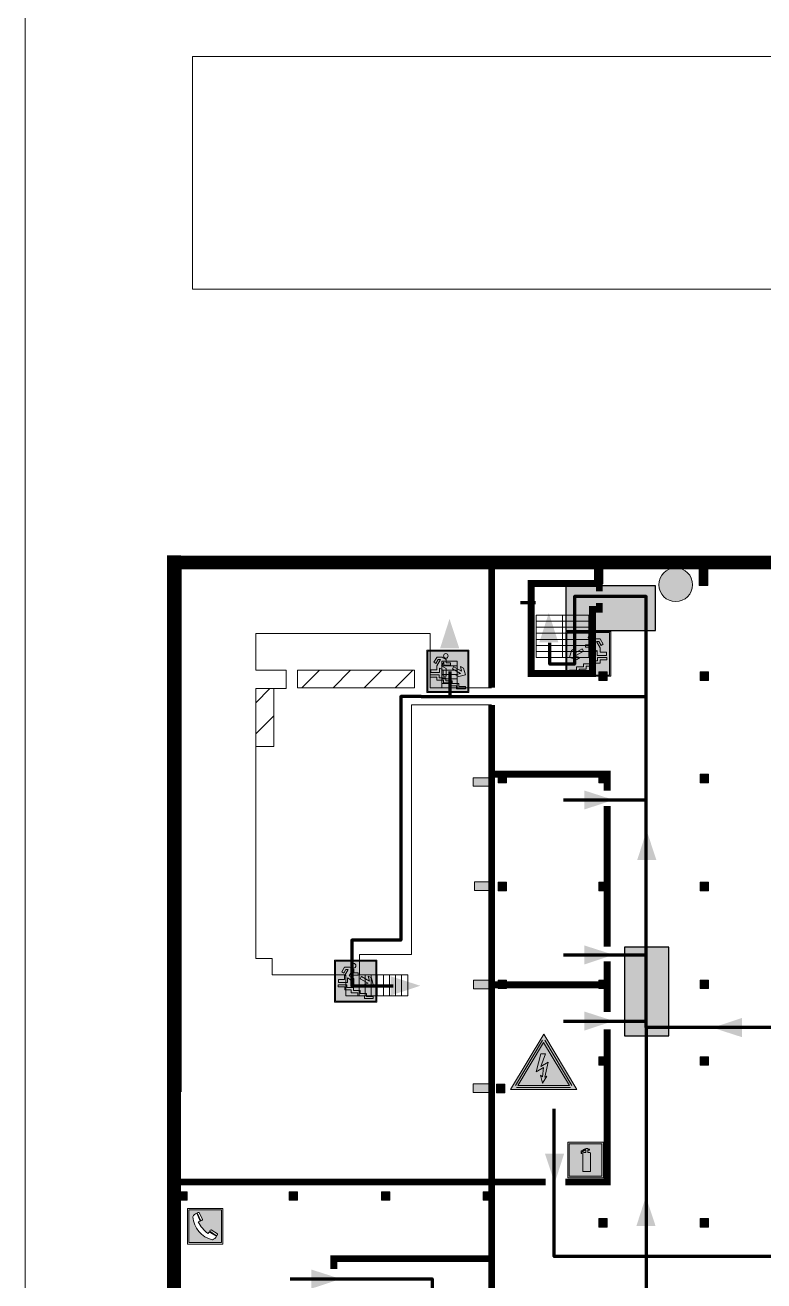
# Model space of a CAD drawing. Header units: millimetres. Extents: x 13810 to 67229, y 12374 to 21950.
# Drawn here: x 30417.2 to 30529.1, y 14346 to 14536.4 of the extents above; entities that cross this region are included whole.
import ezdxf

# ---------------------------------------------------------------- set-up
doc = ezdxf.new("R2010")
doc.units = ezdxf.units.MM
doc.layers.add('План_Штампы', color=7, linetype='Continuous')
picture_1 = doc.add_image_def('image1.jpg', size_in_pixel=(337, 105))

# ---------------------------------------------------------------- blocks, each defined once
blk = doc.blocks.new('A$C32E8229D')
at = {"true_color": 0xffffff}
blk.add_hatch(color=7, dxfattribs=at).paths.add_polyline_path([(0, 0), (0, -8), (16, -8), (16, 0)])
h = blk.add_hatch(color=126)
h.paths.add_polyline_path([(0.2, -0.2), (15.8, -0.2), (15.8, -7.8), (0.2, -7.8)])
h.paths.add_polyline_path([(13.49, -2.05), (12.08, -2.05), (11.37, -2.63, 0.162397), (11.29, -2.84), (11.29, -3.63), (10.35, -3.63), (10.35, -4.05), (11.68, -4.05), (11.68, -3.48), (12.26, -4.28), (11.29, -5.1), (11.29, -6.78), (11.85, -6.78), (11.85, -5.44), (12.8, -4.64), (12.8, -5.94), (14.46, -5.94), (14.46, -5.39), (13.45, -5.39), (13.45, -3.97), (12.46, -2.59), (13.15, -2.59), (13.69, -3.34), (14.18, -3)], flags=16)
h.paths.add_polyline_path([(10.74, -1.82, 1), (11.8, -1.82, 1)], flags=16)
h.paths.add_polyline_path([(9.39, -3.59), (5.99, -3.59), (6.56, -3.03), (5.91, -3.03), (5.1, -3.83), (5.91, -4.64), (6.56, -4.64), (5.99, -4.09), (9.39, -4.09)], flags=16)
h.paths.add_polyline_path([(4.29, -1.08), (1.72, -1.08), (1.72, -6.6), (4.29, -6.6)], flags=16)
at = {"color": 126}
blk.add_lwpolyline([(16, -8), (0, -8), (0, 0), (16, 0)], close=True, dxfattribs=at)
blk = doc.blocks.new('A$C3AD82952')
at = {"true_color": 0xf5f5ff}
h = blk.add_hatch(color=7, dxfattribs=at)
h.dxf.hatch_style = 1
h.paths.add_polyline_path([(8.21, 8.73, 0.414214), (7.89, 9.05), (7.22, 9.05), (7.22, 9.92), (7.59, 9.92, 1), (7.57, 10.36), (7.22, 10.36), (7.22, 10.6), (6.43, 10.6), (6.43, 10.36), (6.01, 10.36), (4.74, 9.59), (4.74, 8.69), (4.98, 8.73), (4.98, 9.26), (6.12, 9.91), (6.43, 9.91), (6.43, 9.05), (5.76, 9.05, 0.414214), (5.44, 8.73), (5.44, 2.2), (8.21, 2.2)], flags=0)
h.paths.add_polyline_path([(12.8, 12.8), (0, 12.8), (0, 0), (12.8, 0)])
h.paths.add_polyline_path([(0.51, 12.29), (12.29, 12.29), (12.29, 0.51), (0.51, 0.51)], flags=16)
h.paths.add_polyline_path([(4.74, 9.59), (6.01, 10.36), (6.43, 10.36), (6.43, 10.6), (7.22, 10.6), (7.22, 10.36), (7.59, 10.36, -0.94586), (7.59, 9.92), (7.22, 9.92), (7.22, 9.05), (7.89, 9.05, -0.414214), (8.21, 8.73), (8.21, 2.2), (5.44, 2.2), (5.44, 8.73, -0.414214), (5.76, 9.05), (6.43, 9.05), (6.43, 9.91), (6.12, 9.91), (4.98, 9.26), (4.98, 8.73), (4.74, 8.69)], flags=0)
h = blk.add_hatch(color=242)
h.dxf.hatch_style = 1
h.paths.add_polyline_path([(12.29, 12.29), (0.51, 12.29), (0.51, 0.51), (12.29, 0.51)])
h.paths.add_polyline_path([(4.74, 8.69), (4.74, 9.59), (6.01, 10.36), (6.43, 10.36), (6.43, 10.6), (7.22, 10.6), (7.22, 10.36), (7.59, 10.36, -0.94586), (7.59, 9.92), (7.22, 9.92), (7.22, 9.05), (7.89, 9.05, -0.414214), (8.21, 8.73), (8.21, 2.2), (5.44, 2.2), (5.44, 8.73, -0.414214), (5.76, 9.05), (6.43, 9.05), (6.43, 9.91), (6.12, 9.91), (4.98, 9.26), (4.98, 8.73)], flags=16)
h = blk.add_hatch(color=7, dxfattribs=at)
h.dxf.hatch_style = 1
h.paths.add_polyline_path([(8.21, 8.73, 0.414214), (7.89, 9.05), (7.22, 9.05), (7.22, 9.92), (7.59, 9.92, 1), (7.57, 10.36), (7.22, 10.36), (7.22, 10.6), (6.43, 10.6), (6.43, 10.36), (6.01, 10.36), (4.74, 9.59), (4.74, 8.69), (4.98, 8.73), (4.98, 9.26), (6.12, 9.91), (6.43, 9.91), (6.43, 9.05), (5.76, 9.05, 0.414214), (5.44, 8.73), (5.44, 2.2), (8.21, 2.2)])
at = {"color": 242, "lineweight": 5}
for p, q in [((0, 0), (0, 12.8)), ((0, 12.8), (12.8, 12.8)), ((6.01, 10.36), (4.74, 9.59)), ((4.74, 9.59), (4.74, 8.69)), ((4.98, 9.26), (6.12, 9.91)), ((4.98, 8.73), (4.98, 9.26)), ((6.01, 10.36), (6.43, 10.36)), ((6.12, 9.91), (6.43, 9.91)), ((7.22, 10.6), (6.43, 10.6)), ((6.43, 10.6), (6.43, 10.36)), ((6.43, 9.91), (6.43, 9.05)), ((7.22, 10.36), (7.22, 10.6)), ((7.59, 10.36), (7.22, 10.36)), ((7.22, 9.05), (7.22, 9.92)), ((7.59, 9.92), (7.22, 9.92)), ((12.8, 0), (12.8, 12.8)), ((4.74, 8.69), (4.98, 8.73)), ((5.44, 2.2), (5.44, 8.73)), ((5.76, 9.05), (6.43, 9.05)), ((7.89, 9.05), (7.22, 9.05)), ((8.21, 2.2), (8.21, 8.73)), ((0, 0), (12.8, 0)), ((5.44, 2.2), (8.21, 2.2))]:
    blk.add_line(p, q, dxfattribs=at)
blk.add_lwpolyline([(0.51, 12.29), (12.29, 12.29), (12.29, 0.51), (0.51, 0.51)], close=True, dxfattribs=at)
for centre, radius, start, end in [((7.58, 10.14), 0.223, 273.1875, 86.8125), ((5.76, 8.73), 0.32, 90, 180), ((7.89, 8.73), 0.32, 0, 90)]:
    blk.add_arc(centre, radius, start, end, dxfattribs=at)
blk = doc.blocks.new('A$C7B8C2D5B')
at = {"lineweight": 0}
h = blk.add_hatch(color=5, dxfattribs=at)
h.dxf.hatch_style = 1
h.paths.add_polyline_path([(1.4, -3.02, 1), (-2.11, -3.02, 1)])
at = {"color": 5, "lineweight": 0}
blk.add_circle((-0.36, -3.02), 1.75, dxfattribs=at)
blk = doc.blocks.new('A$C3E6D3DDE')
at = {"lineweight": 5}
h = blk.add_hatch(color=40, dxfattribs=at)
h.paths.add_polyline_path([(24.1, 1.45), (16.46, -11.35), (31.74, -11.35)])
h.paths.add_polyline_path([(24.09, -0.46), (30.03, -10.41), (18.14, -10.41)], flags=16)
h.paths.add_polyline_path([(24.54, -3.08), (23.41, -6.02), (25.13, -5.01), (24.33, -8.5), (24.82, -8.27), (23.79, -9.86), (23.4, -8.04), (23.8, -8.43), (24.04, -6.29), (22.39, -7.25), (23.44, -3.08)], flags=0)
h = blk.add_hatch(color=256, dxfattribs=at)
h.paths.add_polyline_path([(24.37, 0.03, 0.567511), (23.82, 0.03), (17.59, -10.4, 0.582454), (17.86, -10.88), (30.32, -10.88, 0.582149), (30.6, -10.4)])
h.paths.add_polyline_path([(24.09, -0.46), (18.14, -10.41), (30.03, -10.41)], flags=16)
h.paths.add_polyline_path([(24.54, -3.08), (23.41, -6.02), (25.13, -5.01), (24.33, -8.5), (24.82, -8.27), (23.79, -9.86), (23.4, -8.04), (23.8, -8.43), (24.04, -6.29), (22.39, -7.25), (23.44, -3.08)], flags=0)
h = blk.add_hatch(color=40, dxfattribs=at)
h.paths.add_polyline_path([(24.09, -0.46), (18.14, -10.41), (30.03, -10.41)])
h.paths.add_polyline_path([(24.82, -8.27), (23.79, -9.86), (23.4, -8.04), (23.8, -8.43), (24.04, -6.29), (22.39, -7.25), (23.44, -3.08), (24.54, -3.08), (23.41, -6.02), (25.13, -5.01), (24.33, -8.5)], flags=16)
at = {"color": 40, "lineweight": 5}
for p, q in [((16.46, -11.35), (24.1, 1.45)), ((24.1, 1.45), (31.74, -11.35))]:
    blk.add_line(p, q, dxfattribs=at)
at = {"lineweight": 5}
for p, q in [((17.59, -10.4), (23.82, 0.03)), ((24.37, 0.03), (30.6, -10.4)), ((18.14, -10.41), (24.09, -0.46)), ((24.09, -0.46), (30.03, -10.41)), ((23.44, -3.08), (22.39, -7.25)), ((23.41, -6.02), (24.54, -3.08)), ((25.13, -5.01), (23.41, -6.02)), ((24.54, -3.08), (23.44, -3.08)), ((24.33, -8.5), (25.13, -5.01)), ((22.39, -7.25), (24.04, -6.29)), ((23.8, -8.43), (23.4, -8.04)), ((23.4, -8.04), (23.79, -9.86)), ((23.79, -9.86), (24.82, -8.27)), ((24.04, -6.29), (23.8, -8.43)), ((24.82, -8.27), (24.33, -8.5)), ((17.86, -10.88), (30.32, -10.88)), ((18.14, -10.41), (30.03, -10.41))]:
    blk.add_line(p, q, dxfattribs=at)
at = {"color": 50, "lineweight": 5}
blk.add_line((31.74, -11.35), (16.46, -11.35), dxfattribs=at)
blk = doc.blocks.new('A$C456E1F9C')
at = {"lineweight": 5}
h = blk.add_hatch(color=242, dxfattribs=at)
h.paths.add_polyline_path([(0.51, -1.47), (0.51, -13.26), (12.29, -13.26), (12.29, -1.47)])
h.paths.add_polyline_path([(5.42, -4.95, -0.254479), (4.78, -5.4), (3.52, -2.53, -0.209735), (4.23, -2.4)], flags=16)
h.paths.add_polyline_path([(8.53, -8.6), (10.87, -10.17), (10.54, -10.76), (8.03, -9.13, -0.192251)], flags=16)
h.paths.add_polyline_path([(4.61, -5.49, 0.005518), (3.87, -5.72, 0.128647), (7.49, -10.01, 0.00809), (7.83, -9.33), (10.47, -10.97, -0.16736), (8.99, -12.25, -0.327862), (1.95, -3.95, -0.166952), (3.36, -2.62)], flags=16)
at = {"color": 242, "lineweight": 5}
for p, q in [((0, -13.77), (0, -0.97)), ((12.8, -0.97), (0, -0.97)), ((4.61, -5.49), (3.36, -2.62)), ((3.52, -2.53), (4.78, -5.4)), ((4.23, -2.4), (5.42, -4.95)), ((12.8, -13.77), (12.8, -0.97)), ((10.81, -10.12), (8.53, -8.6)), ((7.83, -9.33), (10.47, -10.97)), ((8.03, -9.13), (10.54, -10.76)), ((10.54, -10.76), (10.8, -10.3)), ((10.8, -10.3), (10.81, -10.12)), ((0, -13.77), (12.8, -13.77))]:
    blk.add_line(p, q, dxfattribs=at)
blk.add_lwpolyline([(0.51, -1.47), (12.29, -1.47), (12.29, -13.26), (0.51, -13.26)], close=True, dxfattribs=at)
for centre, radius, start, end in [((4.59, -5.34), 2.99, 114.2845, 152.1974), ((11.12, -3.31), 9.19, 183.9915, 256.6009), ((4.02, -3.27), 0.891, 76.3284, 123.7092), ((14.98, -39.1), 35.17, 107.1487, 108.4135), ((13.86, -0.94), 11.08, 205.5536, 234.8762), ((4.68, -4.59), 0.824, 276.9621, 334.0723), ((8.94, -9.5), 0.989, 114.4092, 157.9388), ((-13.31, 0.8), 23.44, 332.5487, 334.4027), ((7.87, -9.46), 3, 291.9291, 329.9329)]:
    blk.add_arc(centre, radius, start, end, dxfattribs=at)
blk = doc.blocks.new('A$C7B4425F7')
at = {"true_color": 0xffffff}
blk.add_hatch(color=7, dxfattribs=at).paths.add_polyline_path([(0, 0), (-16, 0), (-16, -8), (0, -8)])
h = blk.add_hatch(color=126)
h.paths.add_polyline_path([(-0.2, -0.2), (-15.8, -0.2), (-15.8, -7.8), (-0.2, -7.8)])
h.paths.add_polyline_path([(-11.76, -2.03), (-11.76, -3.66), (-11.17, -3.66, -0.568275), (-11.17, -6.18), (-12.58, -6.18), (-12.58, -2.03)], flags=16)
h.paths.add_polyline_path([(-13.33, -4.12, -0.495768), (-13.59, -6.18), (-15.03, -6.18), (-15.03, -2.03), (-13.59, -2.03, -0.487973)], flags=16)
h.paths.add_polyline_path([(-10.25, -2.03), (-9.48, -2.03), (-9.48, -6.18), (-10.25, -6.18)], flags=16)
h.paths.add_polyline_path([(-13.84, -3.69), (-14.24, -3.69), (-14.24, -3.03), (-13.9, -3.03, -0.692621)], flags=0)
h.paths.add_polyline_path([(-9.15, -2.03), (-8.4, -2.03), (-8.04, -3.07), (-7.68, -2.03), (-6.93, -2.03), (-7.64, -4.1), (-6.93, -6.18), (-7.68, -6.18), (-8.04, -5.14), (-8.4, -6.18), (-9.15, -6.18), (-8.44, -4.1)], flags=16)
h.paths.add_polyline_path([(-11.76, -4.46), (-11.42, -4.46, -0.692621), (-11.36, -5.12), (-11.76, -5.12)], flags=0)
h.paths.add_polyline_path([(-13.9, -5.2), (-14.24, -5.2), (-14.24, -4.55), (-13.84, -4.55, -0.708038)], flags=0)
edge = h.paths.add_edge_path(flags=16)
edge.add_ellipse((-5.51, -4.08), major_axis=(0, 2.05), ratio=0.586184, start_angle=0, end_angle=360)
edge = h.paths.add_edge_path(flags=0)
edge.add_ellipse((-5.51, -4.08), major_axis=(0, 1.14), ratio=0.454828, start_angle=0, end_angle=360)
h.paths.add_polyline_path([(-4.13, -4.96, 0.377264), (-3.48, -4.52, 0.0555), (-3.16, -2.03), (-1.66, -2.03), (-1.66, -4.96), (-0.96, -4.96), (-0.96, -7.01), (-1.75, -7.01), (-1.75, -6.18), (-3.3, -6.18), (-3.3, -7.02), (-4.13, -7.02)], flags=16)
h.paths.add_polyline_path([(-2.73, -2.91), (-2.28, -2.91), (-2.28, -4.96), (-3.05, -4.96, 0.079136)], flags=0)
at = {"color": 126}
blk.add_lwpolyline([(-16, -8), (0, -8), (0, 0), (-16, 0)], close=True, dxfattribs=at)
blk = doc.blocks.new('вниз 3')
at = {"lineweight": 0, "true_color": 0xffffff}
h = blk.add_hatch(color=7, dxfattribs=at)
h.dxf.hatch_style = 1
h.paths.add_polyline_path([(40997.5, -4475.69), (40997.25, -4475.28), (40995.76, -4476.15), (40995.97, -4475.23), (40995.39, -4475.56), (40995.05, -4476.83), (40996.33, -4477.17), (40996.91, -4476.83), (40996, -4476.55)], flags=0)
h.paths.add_polyline_path([(40999.81, -4473.95), (41000.22, -4473.95), (41000.64, -4474.67), (41001.03, -4474.43), (41000.46, -4473.49), (41000.42, -4473.49), (40999.43, -4473.49), (40998.68, -4473.92), (40998.68, -4474.57), (40997.88, -4474.57), (40997.88, -4475), (40999.14, -4475), (40999.14, -4474.43), (40999.14, -4474.38), (40999.59, -4475.15), (40998.72, -4475.67), (40998.72, -4477.06), (40999.24, -4477.06), (40999.24, -4475.96), (40999.95, -4475.56), (40999.95, -4476.43), (41001.61, -4476.43), (41001.61, -4475.88), (41000.47, -4475.88), (41000.47, -4475.12)], flags=0)
h.paths.add_polyline_path([(40999.2, -4473.24, 1), (40998.35, -4473.24, 1)], flags=0)
h.paths.add_polyline_path([(41000.46, -4477.26), (41001.69, -4477.26), (41001.69, -4476.84), (41000.03, -4476.84), (41000.03, -4477.39), (40998.78, -4477.39), (40998.78, -4477.95), (40997.53, -4477.95), (40997.53, -4478.5), (40996.29, -4478.5), (40996.29, -4479.06), (40995.05, -4479.06), (40995.05, -4479.48), (40995.29, -4479.48), (40996.72, -4479.48), (40996.72, -4478.92), (40997.97, -4478.92), (40997.97, -4478.36), (40999.2, -4478.36), (40999.2, -4477.81), (41000.46, -4477.81)], flags=0)
h.paths.add_polyline_path([(41002.37, -4472.17), (40994.37, -4472.17), (40994.37, -4480.17), (41002.37, -4480.17)])
h.paths.add_polyline_path([(41002.16, -4479.96), (40994.57, -4479.96), (40994.57, -4472.37), (41002.16, -4472.37)], flags=16)
h.paths.add_polyline_path([(41001.61, -4475.88), (41001.61, -4476.43), (40999.95, -4476.43), (40999.95, -4475.56), (40999.24, -4475.96), (40999.24, -4477.06), (40998.72, -4477.06), (40998.72, -4475.67), (40999.59, -4475.15), (40999.14, -4474.38), (40999.14, -4474.43), (40999.14, -4475), (40997.88, -4475), (40997.88, -4474.57), (40998.68, -4474.57), (40998.68, -4473.92), (40999.43, -4473.49), (41000.42, -4473.49), (41000.46, -4473.49), (41001.03, -4474.43), (41000.64, -4474.67), (41000.22, -4473.95), (40999.81, -4473.95), (41000.47, -4475.12), (41000.47, -4475.88)], flags=0)
h.paths.add_polyline_path([(41001.69, -4476.84), (41001.69, -4477.26), (41000.46, -4477.26), (41000.46, -4477.81), (40999.2, -4477.81), (40999.2, -4478.36), (40997.97, -4478.36), (40997.97, -4478.92), (40996.72, -4478.92), (40996.72, -4479.48), (40995.05, -4479.48), (40995.05, -4479.06), (40996.29, -4479.06), (40996.29, -4478.5), (40997.53, -4478.5), (40997.53, -4477.95), (40998.78, -4477.95), (40998.78, -4477.39), (41000.03, -4477.39), (41000.03, -4476.84)], flags=0)
h.paths.add_polyline_path([(40998.35, -4473.24, -1), (40999.2, -4473.24, -1)], flags=0)
h.paths.add_polyline_path([(40997.5, -4475.69), (40996, -4476.55), (40996.91, -4476.83), (40996.33, -4477.17), (40995.05, -4476.83), (40995.39, -4475.56), (40995.97, -4475.23), (40995.76, -4476.15), (40997.25, -4475.28)], flags=0)
at = {"lineweight": 0}
h = blk.add_hatch(color=126, dxfattribs=at)
h.dxf.hatch_style = 1
h.paths.add_polyline_path([(41002.16, -4472.37), (40994.57, -4472.37), (40994.57, -4479.96), (41002.16, -4479.96)])
h.paths.add_polyline_path([(40995.97, -4475.23), (40995.76, -4476.15), (40997.25, -4475.28), (40997.5, -4475.69), (40996, -4476.55), (40996.91, -4476.83), (40996.33, -4477.17), (40995.05, -4476.83), (40995.39, -4475.56)], flags=16)
h.paths.add_polyline_path([(40997.88, -4474.57), (40998.68, -4474.57), (40998.68, -4473.92), (40999.43, -4473.49), (41000.42, -4473.49), (41000.46, -4473.49), (41001.03, -4474.43), (41000.64, -4474.67), (41000.22, -4473.95), (40999.81, -4473.95), (41000.47, -4475.12), (41000.47, -4475.88), (41001.61, -4475.88), (41001.61, -4476.43), (40999.95, -4476.43), (40999.95, -4475.56), (40999.24, -4475.96), (40999.24, -4477.06), (40998.72, -4477.06), (40998.72, -4475.67), (40999.59, -4475.15), (40999.14, -4474.38), (40999.14, -4474.43), (40999.14, -4475), (40997.88, -4475)], flags=16)
h.paths.add_polyline_path([(40998.35, -4473.24, -1), (40999.2, -4473.24, -1)], flags=16)
h.paths.add_polyline_path([(40997.53, -4477.95), (40998.78, -4477.95), (40998.78, -4477.39), (41000.03, -4477.39), (41000.03, -4476.84), (41001.69, -4476.84), (41001.69, -4477.26), (41000.46, -4477.26), (41000.46, -4477.81), (40999.2, -4477.81), (40999.2, -4478.36), (40997.97, -4478.36), (40997.97, -4478.92), (40996.72, -4478.92), (40996.72, -4479.48), (40995.05, -4479.48), (40995.05, -4479.06), (40996.29, -4479.06), (40996.29, -4478.5), (40997.53, -4478.5)], flags=16)
at = {"lineweight": 0, "true_color": 0xffffff}
h = blk.add_hatch(color=7, dxfattribs=at)
h.dxf.hatch_style = 1
h.paths.add_polyline_path([(40999.2, -4473.24, 1), (40998.35, -4473.24, 1)])
h.paths.add_polyline_path([(40999.81, -4473.95), (41000.22, -4473.95), (41000.64, -4474.67), (41001.03, -4474.43), (41000.46, -4473.49), (41000.42, -4473.49), (40999.43, -4473.49), (40998.68, -4473.92), (40998.68, -4474.57), (40997.88, -4474.57), (40997.88, -4475), (40999.14, -4475), (40999.14, -4474.43), (40999.14, -4474.38), (40999.59, -4475.15), (40998.72, -4475.67), (40998.72, -4477.06), (40999.24, -4477.06), (40999.24, -4475.96), (40999.95, -4475.56), (40999.95, -4476.43), (41001.61, -4476.43), (41001.61, -4475.88), (41000.47, -4475.88), (41000.47, -4475.12)])
h.paths.add_polyline_path([(40999.2, -4477.81), (41000.46, -4477.81), (41000.46, -4477.26), (41001.69, -4477.26), (41001.69, -4476.84), (41000.03, -4476.84), (41000.03, -4477.39), (40998.78, -4477.39), (40998.78, -4477.95), (40997.53, -4477.95), (40997.53, -4478.5), (40996.29, -4478.5), (40996.29, -4479.06), (40995.05, -4479.06), (40995.05, -4479.48), (40995.29, -4479.48), (40996.72, -4479.48), (40996.72, -4478.92), (40997.97, -4478.92), (40997.97, -4478.36), (40999.2, -4478.36)])
h.paths.add_polyline_path([(40997.5, -4475.69), (40997.25, -4475.28), (40995.76, -4476.15), (40995.97, -4475.23), (40995.39, -4475.56), (40995.05, -4476.83), (40996.33, -4477.17), (40996.91, -4476.83), (40996, -4476.55)])
at = {"color": 126, "lineweight": 0}
for points in [[(40994.37, -4472.17), (41002.37, -4472.17), (41002.37, -4480.17), (40994.37, -4480.17)], [(40994.57, -4472.37), (41002.16, -4472.37), (41002.16, -4479.96), (40994.57, -4479.96)]]:
    blk.add_lwpolyline(points, close=True, dxfattribs=at)
for points in [[(40995.05, -4476.83), (40995.39, -4475.56), (40995.97, -4475.23), (40995.76, -4476.15), (40997.25, -4475.28), (40997.5, -4475.69), (40996, -4476.55), (40996.91, -4476.83), (40996.33, -4477.17), (40995.05, -4476.83)], [(40999.14, -4474.43), (40999.14, -4475), (40997.88, -4475), (40997.88, -4474.57), (40998.68, -4474.57), (40998.68, -4473.92), (40999.43, -4473.49), (41000.42, -4473.49), (41000.46, -4473.49), (41001.03, -4474.43), (41000.64, -4474.67), (41000.22, -4473.95), (40999.81, -4473.95), (41000.47, -4475.12), (41000.47, -4475.88), (41001.61, -4475.88), (41001.61, -4476.43), (40999.95, -4476.43), (40999.95, -4475.56), (40999.24, -4475.96), (40999.24, -4477.06), (40998.72, -4477.06), (40998.72, -4475.67), (40999.59, -4475.15), (40999.14, -4474.38), (40999.14, -4474.43)], [(40995.29, -4479.48), (40995.05, -4479.48), (40995.05, -4479.06), (40996.29, -4479.06), (40996.29, -4478.5), (40997.53, -4478.5), (40997.53, -4477.95), (40998.78, -4477.95), (40998.78, -4477.39), (41000.03, -4477.39), (41000.03, -4476.84), (41001.69, -4476.84), (41001.69, -4477.26), (41000.46, -4477.26), (41000.46, -4477.81), (40999.2, -4477.81), (40999.2, -4478.36), (40997.97, -4478.36), (40997.97, -4478.92), (40996.72, -4478.92), (40996.72, -4479.48), (40995.05, -4479.48)]]:
    blk.add_lwpolyline(points, dxfattribs=at)
blk.add_circle((40998.77, -4473.24), 0.426, dxfattribs=at)
blk = doc.blocks.new('вниз')
at = {"lineweight": 0, "true_color": 0xffffff}
h = blk.add_hatch(color=7, dxfattribs=at)
h.dxf.hatch_style = 1
h.paths.add_polyline_path([(40994.51, -4472.22), (40986.51, -4472.22), (40986.51, -4480.22), (40994.51, -4480.22)])
h.paths.add_polyline_path([(40994.31, -4472.42), (40994.31, -4480.01), (40986.71, -4480.01), (40986.71, -4472.42)], flags=16)
h.paths.add_polyline_path([(40988.43, -4473.53), (40989.43, -4473.53), (40990.19, -4473.96), (40990.19, -4474.6), (40991, -4474.6), (40991, -4475.06), (40989.73, -4475.06), (40989.73, -4474.46), (40989.3, -4475.18), (40990.17, -4475.7), (40990.17, -4477.11), (40989.63, -4477.11), (40989.63, -4476.01), (40988.94, -4475.59), (40988.94, -4476.46), (40988.94, -4476.46), (40987.47, -4476.46), (40987.26, -4476.46), (40987.26, -4475.92), (40988.4, -4475.92), (40988.4, -4475.2), (40989.1, -4473.99), (40988.66, -4473.99), (40988.24, -4474.7), (40987.86, -4474.47), (40988.41, -4473.56)], flags=0)
h.paths.add_polyline_path([(40990.55, -4473.29, -1), (40989.69, -4473.29, -1)], flags=0)
h.paths.add_polyline_path([(40988.85, -4476.89), (40988.85, -4477.43), (40990.1, -4477.43), (40990.1, -4477.99), (40991.34, -4477.99), (40991.34, -4478.54), (40992.59, -4478.54), (40992.59, -4479.09), (40993.83, -4479.09), (40993.83, -4479.52), (40992.17, -4479.52), (40992.17, -4478.97), (40990.91, -4478.97), (40990.91, -4478.41), (40989.68, -4478.41), (40989.68, -4477.86), (40988.43, -4477.86), (40988.43, -4477.31), (40987.6, -4477.31), (40987.18, -4477.31), (40987.18, -4476.89)], flags=0)
h.paths.add_polyline_path([(40991.61, -4475.33), (40993.12, -4476.2), (40992.9, -4475.27), (40993.48, -4475.6), (40993.83, -4476.88), (40992.56, -4477.22), (40991.97, -4476.88), (40992.9, -4476.61), (40991.38, -4475.74), (40991.58, -4475.39)], flags=0)
h.paths.add_polyline_path([(40990.19, -4473.96), (40989.43, -4473.53), (40988.43, -4473.53), (40988.41, -4473.56), (40987.86, -4474.47), (40988.24, -4474.7), (40988.66, -4473.99), (40989.1, -4473.99), (40988.4, -4475.2), (40988.4, -4475.92), (40987.26, -4475.92), (40987.26, -4476.46), (40987.47, -4476.46), (40988.94, -4476.46), (40988.94, -4476.27), (40988.94, -4475.59), (40989.63, -4476.01), (40989.63, -4477.11), (40990.17, -4477.11), (40990.17, -4475.7), (40989.3, -4475.18), (40989.73, -4474.46), (40989.73, -4475.06), (40991, -4475.06), (40991, -4474.6), (40990.19, -4474.6)], flags=0)
h.paths.add_polyline_path([(40990.55, -4473.29, 1), (40989.69, -4473.29, 1)], flags=0)
h.paths.add_polyline_path([(40991.61, -4475.33), (40991.58, -4475.39), (40991.38, -4475.74), (40992.9, -4476.61), (40991.97, -4476.88), (40992.56, -4477.22), (40993.83, -4476.88), (40993.48, -4475.6), (40992.9, -4475.27), (40993.12, -4476.2)], flags=0)
h.paths.add_polyline_path([(40990.1, -4477.43), (40988.85, -4477.43), (40988.85, -4476.89), (40987.18, -4476.89), (40987.18, -4477.31), (40987.6, -4477.31), (40988.43, -4477.31), (40988.43, -4477.86), (40989.68, -4477.86), (40989.68, -4478.41), (40990.91, -4478.41), (40990.91, -4478.97), (40992.17, -4478.97), (40992.17, -4479.52), (40993.83, -4479.52), (40993.83, -4479.09), (40992.59, -4479.09), (40992.59, -4478.54), (40991.34, -4478.54), (40991.34, -4477.99), (40990.1, -4477.99)], flags=0)
at = {"lineweight": 0}
h = blk.add_hatch(color=126, dxfattribs=at)
h.dxf.hatch_style = 1
h.paths.add_polyline_path([(40994.31, -4472.42), (40986.71, -4472.42), (40986.71, -4480.01), (40994.31, -4480.01)])
h.paths.add_polyline_path([(40988.43, -4473.53), (40989.43, -4473.53), (40990.19, -4473.96), (40990.19, -4474.6), (40991, -4474.6), (40991, -4475.06), (40989.73, -4475.06), (40989.73, -4474.46), (40989.3, -4475.18), (40990.17, -4475.7), (40990.17, -4477.11), (40989.63, -4477.11), (40989.63, -4476.01), (40988.94, -4475.59), (40988.94, -4476.46), (40988.94, -4476.46), (40987.47, -4476.46), (40987.26, -4476.46), (40987.26, -4475.92), (40988.4, -4475.92), (40988.4, -4475.2), (40989.1, -4473.99), (40988.66, -4473.99), (40988.24, -4474.7), (40987.86, -4474.47), (40988.41, -4473.56)], flags=16)
h.paths.add_polyline_path([(40990.55, -4473.29, -1), (40989.69, -4473.29, -1)], flags=16)
h.paths.add_polyline_path([(40988.85, -4476.89), (40988.85, -4477.43), (40990.1, -4477.43), (40990.1, -4477.99), (40991.34, -4477.99), (40991.34, -4478.54), (40992.59, -4478.54), (40992.59, -4479.09), (40993.83, -4479.09), (40993.83, -4479.52), (40992.17, -4479.52), (40992.17, -4478.97), (40990.91, -4478.97), (40990.91, -4478.41), (40989.68, -4478.41), (40989.68, -4477.86), (40988.43, -4477.86), (40988.43, -4477.31), (40987.6, -4477.31), (40987.18, -4477.31), (40987.18, -4476.89)], flags=16)
h.paths.add_polyline_path([(40991.61, -4475.33), (40993.12, -4476.2), (40992.9, -4475.27), (40993.48, -4475.6), (40993.83, -4476.88), (40992.56, -4477.22), (40991.97, -4476.88), (40992.9, -4476.61), (40991.38, -4475.74), (40991.58, -4475.39)], flags=16)
at = {"lineweight": 0, "true_color": 0xffffff}
h = blk.add_hatch(color=7, dxfattribs=at)
h.dxf.hatch_style = 1
h.paths.add_polyline_path([(40989.73, -4474.46), (40989.73, -4475.06), (40991, -4475.06), (40991, -4474.6), (40990.19, -4474.6), (40990.19, -4473.96), (40989.43, -4473.53), (40988.43, -4473.53), (40988.41, -4473.56), (40987.86, -4474.47), (40988.24, -4474.7), (40988.66, -4473.99), (40989.1, -4473.99), (40988.4, -4475.2), (40988.4, -4475.92), (40987.26, -4475.92), (40987.26, -4476.46), (40987.47, -4476.46), (40988.94, -4476.46), (40988.94, -4475.59), (40989.63, -4476.01), (40989.63, -4477.11), (40990.17, -4477.11), (40990.17, -4475.7), (40989.3, -4475.18)])
h.paths.add_polyline_path([(40989.69, -4473.29, 1), (40990.55, -4473.29, 1)])
h.paths.add_polyline_path([(40991.61, -4475.33), (40991.58, -4475.39), (40991.38, -4475.74), (40992.9, -4476.61), (40991.97, -4476.88), (40992.56, -4477.22), (40993.83, -4476.88), (40993.48, -4475.6), (40992.9, -4475.27), (40993.12, -4476.2)])
h.paths.add_polyline_path([(40990.1, -4477.43), (40988.85, -4477.43), (40988.85, -4476.89), (40987.18, -4476.89), (40987.18, -4477.31), (40987.6, -4477.31), (40988.43, -4477.31), (40988.43, -4477.86), (40989.68, -4477.86), (40989.68, -4478.41), (40990.91, -4478.41), (40990.91, -4478.97), (40992.17, -4478.97), (40992.17, -4479.52), (40993.83, -4479.52), (40993.83, -4479.09), (40992.59, -4479.09), (40992.59, -4478.54), (40991.34, -4478.54), (40991.34, -4477.99), (40990.1, -4477.99)])
at = {"color": 126, "lineweight": 0}
for points in [[(40986.51, -4472.22), (40994.51, -4472.22), (40994.51, -4480.22), (40986.51, -4480.22)], [(40986.71, -4472.42), (40994.31, -4472.42), (40994.31, -4480.01), (40986.71, -4480.01)]]:
    blk.add_lwpolyline(points, close=True, dxfattribs=at)
for points in [[(40987.47, -4476.46), (40987.26, -4476.46), (40987.26, -4475.92), (40988.4, -4475.92), (40988.4, -4475.2), (40989.1, -4473.99), (40988.66, -4473.99), (40988.24, -4474.7), (40987.86, -4474.47), (40988.41, -4473.56), (40988.43, -4473.53), (40989.43, -4473.53), (40990.19, -4473.96), (40990.19, -4474.6), (40991, -4474.6), (40991, -4475.06), (40989.73, -4475.06), (40989.73, -4474.46), (40989.3, -4475.18), (40990.17, -4475.7), (40990.17, -4477.11), (40989.63, -4477.11), (40989.63, -4476.01), (40988.94, -4475.59), (40988.94, -4476.46)], [(40987.6, -4477.31), (40987.18, -4477.31), (40987.18, -4476.89), (40988.85, -4476.89), (40988.85, -4477.43), (40990.1, -4477.43), (40990.1, -4477.99), (40991.34, -4477.99), (40991.34, -4478.54), (40992.59, -4478.54), (40992.59, -4479.09), (40993.83, -4479.09), (40993.83, -4479.52), (40992.17, -4479.52), (40992.17, -4478.97), (40990.91, -4478.97), (40990.91, -4478.41), (40989.68, -4478.41), (40989.68, -4477.86), (40988.43, -4477.86), (40988.43, -4477.31), (40987.6, -4477.31)], [(40987.47, -4476.46), (40988.94, -4476.46), (40988.94, -4476.27)], [(40991.58, -4475.39), (40991.38, -4475.74), (40992.9, -4476.61), (40991.97, -4476.88), (40992.56, -4477.22), (40993.83, -4476.88), (40993.48, -4475.6), (40992.9, -4475.27), (40993.12, -4476.2), (40991.61, -4475.33), (40991.58, -4475.39)]]:
    blk.add_lwpolyline(points, dxfattribs=at)
blk.add_circle((40990.12, -4473.29), 0.432, dxfattribs=at)

msp = doc.modelspace()

# ---------------------------------------------------------------- hatches: boundary and pattern name
at = {"lineweight": 0}
h = msp.add_hatch(color=256, dxfattribs=at)
h.dxf.hatch_style = 1
h.paths.add_polyline_path([(30503.46, 14454.3), (30503.46, 14453.01), (30504.74, 14453.01), (30504.74, 14454.3)])
h = msp.add_hatch(color=256, dxfattribs=at)
h.dxf.hatch_style = 1
h.paths.add_polyline_path([(30519.35, 14454.04), (30519.35, 14452.75), (30520.64, 14452.75), (30520.64, 14454.04)])
h = msp.add_hatch(color=256, dxfattribs=at)
h.dxf.hatch_style = 1
h.paths.add_polyline_path([(30503.46, 14453.01), (30503.46, 14451.72), (30504.74, 14451.72), (30504.74, 14453.01)])
h = msp.add_hatch(color=256, dxfattribs=at)
h.dxf.hatch_style = 1
h.paths.add_polyline_path([(30519.35, 14452.75), (30519.35, 14451.46), (30520.64, 14451.46), (30520.64, 14452.75)])
at = {"lineweight": 0, "true_color": 0x000000}
h = msp.add_hatch(dxfattribs=at)
h.set_pattern_fill('ANSI31', color=18, scale=1.05, angle=180)
h.set_pattern_definition([(225, (47604.692, 22633.135), (2.35731723, -2.35731723), [])])
h.paths.add_polyline_path([(30458.5, 14438.64), (30458.5, 14435.97), (30476.21, 14435.97), (30476.21, 14438.64)])
h.paths.add_polyline_path([(30452.17, 14427.05), (30454.9, 14427.05), (30454.9, 14435.85), (30452.17, 14435.85)])
at = {"lineweight": 0}
h = msp.add_hatch(color=256, dxfattribs=at)
h.dxf.hatch_style = 1
h.paths.add_polyline_path([(30504.13, 14438.38), (30504.13, 14437.09), (30505.41, 14437.09), (30505.41, 14438.38)])
h = msp.add_hatch(color=256, dxfattribs=at)
h.dxf.hatch_style = 1
h.paths.add_polyline_path([(30519.48, 14438.38), (30519.48, 14437.09), (30520.76, 14437.09), (30520.76, 14438.38)])
h = msp.add_hatch(color=256, dxfattribs=at)
h.dxf.hatch_style = 1
h.paths.add_polyline_path([(30485.08, 14422.33), (30485.08, 14421.04), (30487.93, 14421.04), (30487.93, 14422.33)])
h = msp.add_hatch(color=256, dxfattribs=at)
h.dxf.hatch_style = 1
h.paths.add_polyline_path([(30488.89, 14422.85), (30488.89, 14421.55), (30490.17, 14421.55), (30490.17, 14422.85)])
h = msp.add_hatch(color=256, dxfattribs=at)
h.dxf.hatch_style = 1
h.paths.add_polyline_path([(30504.13, 14422.85), (30504.13, 14421.55), (30505.41, 14421.55), (30505.41, 14422.85)])
h = msp.add_hatch(color=256, dxfattribs=at)
h.dxf.hatch_style = 1
h.paths.add_polyline_path([(30519.48, 14422.85), (30519.48, 14421.55), (30520.76, 14421.55), (30520.76, 14422.85)])
h = msp.add_hatch(color=256, dxfattribs=at)
h.dxf.hatch_style = 1
h.paths.add_polyline_path([(30485.29, 14406.54), (30485.29, 14405.25), (30488.14, 14405.25), (30488.14, 14406.54)])
h = msp.add_hatch(color=256, dxfattribs=at)
h.dxf.hatch_style = 1
h.paths.add_polyline_path([(30488.89, 14406.49), (30488.89, 14405.2), (30490.17, 14405.2), (30490.17, 14406.49)])
h = msp.add_hatch(color=256, dxfattribs=at)
h.dxf.hatch_style = 1
h.paths.add_polyline_path([(30504.13, 14406.49), (30504.13, 14405.2), (30505.41, 14405.2), (30505.41, 14406.49)])
h = msp.add_hatch(color=256, dxfattribs=at)
h.dxf.hatch_style = 1
h.paths.add_polyline_path([(30519.48, 14406.49), (30519.48, 14405.2), (30520.76, 14405.2), (30520.76, 14406.49)])
h = msp.add_hatch(color=256, dxfattribs=at)
h.dxf.hatch_style = 1
h.paths.add_polyline_path([(30485.16, 14391.63), (30485.16, 14390.33), (30488.01, 14390.33), (30488.01, 14391.63)])
h = msp.add_hatch(color=256, dxfattribs=at)
h.dxf.hatch_style = 1
h.paths.add_polyline_path([(30488.89, 14391.65), (30488.89, 14390.36), (30490.17, 14390.36), (30490.17, 14391.65)])
h = msp.add_hatch(color=256, dxfattribs=at)
h.dxf.hatch_style = 1
h.paths.add_polyline_path([(30504.13, 14391.65), (30504.13, 14390.36), (30505.41, 14390.36), (30505.41, 14391.65)])
h = msp.add_hatch(color=256, dxfattribs=at)
h.dxf.hatch_style = 1
h.paths.add_polyline_path([(30519.48, 14391.65), (30519.48, 14390.36), (30520.76, 14390.36), (30520.76, 14391.65)])
h = msp.add_hatch(color=256, dxfattribs=at)
h.dxf.hatch_style = 1
h.paths.add_polyline_path([(30504.13, 14380.02), (30504.13, 14378.73), (30505.41, 14378.73), (30505.41, 14380.02)])
h = msp.add_hatch(color=256, dxfattribs=at)
h.dxf.hatch_style = 1
h.paths.add_polyline_path([(30519.48, 14380.02), (30519.48, 14378.73), (30520.76, 14378.73), (30520.76, 14380.02)])
h = msp.add_hatch(color=256, dxfattribs=at)
h.dxf.hatch_style = 1
h.paths.add_polyline_path([(30485.1, 14375.91), (30485.1, 14374.61), (30487.95, 14374.61), (30487.95, 14375.91)])
h = msp.add_hatch(color=256, dxfattribs=at)
h.dxf.hatch_style = 1
h.paths.add_polyline_path([(30488.64, 14375.85), (30488.64, 14374.56), (30489.92, 14374.56), (30489.92, 14375.85)])
h = msp.add_hatch(color=256, dxfattribs=at)
h.dxf.hatch_style = 1
h.paths.add_polyline_path([(30440.47, 14359.55), (30440.47, 14358.26), (30441.75, 14358.26), (30441.75, 14359.55)])
h = msp.add_hatch(color=256, dxfattribs=at)
h.dxf.hatch_style = 1
h.paths.add_polyline_path([(30457.22, 14359.55), (30457.22, 14358.26), (30458.5, 14358.26), (30458.5, 14359.55)])
h = msp.add_hatch(color=256, dxfattribs=at)
h.dxf.hatch_style = 1
h.paths.add_polyline_path([(30471.19, 14359.55), (30471.19, 14358.26), (30472.47, 14358.26), (30472.47, 14359.55)])
h = msp.add_hatch(color=256, dxfattribs=at)
h.dxf.hatch_style = 1
h.paths.add_polyline_path([(30486.62, 14359.55), (30486.62, 14358.26), (30487.9, 14358.26), (30487.9, 14359.55)])
h = msp.add_hatch(color=256, dxfattribs=at)
h.dxf.hatch_style = 1
h.paths.add_polyline_path([(30504.13, 14355.49), (30504.13, 14354.2), (30505.41, 14354.2), (30505.41, 14355.49)])
h = msp.add_hatch(color=256, dxfattribs=at)
h.dxf.hatch_style = 1
h.paths.add_polyline_path([(30519.48, 14355.49), (30519.48, 14354.2), (30520.76, 14354.2), (30520.76, 14355.49)])

# ---------------------------------------------------------------- linework, layer by layer
at = {"color": 126, "lineweight": 0, "true_color": 0x008754}
msp.add_lwpolyline([(30417.22, 14549.86), (31017.22, 14549.86), (31017.22, 14154.86), (30417.22, 14154.86)], close=True, dxfattribs=at)
at = {"lineweight": 0}
for points, const_width in [([(30439.78, 14456.04), (30439.78, 14278.87), (30507.1, 14278.87)], 2.1), ([(30510.33, 14454.96), (30439.98, 14454.96)], 2.1), ([(30993.1, 14279.16), (30993.17, 14279.16), (30993.17, 14454.96), (30510.33, 14454.96)], 2.1), ([(30440.41, 14408.64), (30440.41, 14454.79)], 1.05), ([(30494.58, 14448.88), (30492.25, 14448.88)], 0.525), ([(30440.41, 14374.66), (30440.41, 14409.03)], 1.05)]:
    msp.add_lwpolyline(points, dxfattribs=dict(at, const_width=const_width))
at = {"lineweight": 100, "const_width": 1.05}
for points in [[(30487.9, 14435.97), (30487.9, 14455.32)], [(30504.22, 14448.82), (30504.22, 14447.86), (30503.17, 14447.86), (30503.17, 14438.13), (30493.87, 14438.13), (30493.87, 14451.77), (30504.22, 14451.77), (30504.22, 14450.61)], [(30487.9, 14344.72), (30487.9, 14433.38)], [(30487.9, 14422.85), (30505.41, 14422.85), (30505.41, 14420.36)], [(30505.41, 14418.04), (30505.41, 14396.71)], [(30505.41, 14394.49), (30505.41, 14386.8)], [(30505.39, 14390.91), (30488.16, 14390.91)], [(30505.41, 14384.18), (30505.41, 14361.03), (30499.04, 14361.03)], [(30487.9, 14361.03), (30439.62, 14361.03)], [(30487.9, 14361.03), (30496.06, 14361.03)], [(30487.88, 14349.41), (30463.99, 14349.41), (30463.99, 14347.82)]]:
    msp.add_lwpolyline(points, dxfattribs=at)
at = {"lineweight": 0}
for points in [[(30504.74, 14453.01), (30503.46, 14453.01), (30503.46, 14454.3), (30504.74, 14454.3)], [(30520.64, 14452.75), (30519.35, 14452.75), (30519.35, 14454.04), (30520.64, 14454.04)], [(30504.74, 14451.72), (30503.46, 14451.72), (30503.46, 14453.01), (30504.74, 14453.01)], [(30520.64, 14451.46), (30519.35, 14451.46), (30519.35, 14452.75), (30520.64, 14452.75)], [(30498.65, 14446.98), (30494.64, 14446.98), (30494.64, 14446.06), (30498.65, 14446.06)], [(30502.65, 14446.98), (30498.65, 14446.98), (30498.65, 14446.06), (30502.65, 14446.06)], [(30498.65, 14446.06), (30494.64, 14446.06), (30494.64, 14445.15), (30498.65, 14445.15)], [(30498.65, 14445.15), (30494.64, 14445.15), (30494.64, 14444.23), (30498.65, 14444.23)], [(30498.65, 14444.23), (30494.64, 14444.23), (30494.64, 14443.31), (30498.65, 14443.31)], [(30502.65, 14446.06), (30498.65, 14446.06), (30498.65, 14445.15), (30502.65, 14445.15)], [(30502.65, 14445.15), (30498.65, 14445.15), (30498.65, 14444.23), (30502.65, 14444.23)], [(30502.65, 14444.23), (30498.65, 14444.23), (30498.65, 14443.31), (30502.65, 14443.31)], [(30498.65, 14443.31), (30494.64, 14443.31), (30494.64, 14442.4), (30498.65, 14442.4)], [(30498.65, 14442.4), (30494.64, 14442.4), (30494.64, 14441.48), (30498.65, 14441.48)], [(30502.65, 14443.31), (30498.65, 14443.31), (30498.65, 14442.4), (30502.65, 14442.4)], [(30502.65, 14442.4), (30498.65, 14442.4), (30498.65, 14441.48), (30502.65, 14441.48)], [(30498.65, 14441.48), (30494.64, 14441.48), (30494.64, 14440.57), (30498.65, 14440.57)], [(30502.65, 14441.48), (30498.65, 14441.48), (30498.65, 14440.57), (30502.65, 14440.57)], [(30458.5, 14438.64), (30476.21, 14438.64), (30476.21, 14435.97), (30458.5, 14435.97)], [(30482.69, 14439.98), (30480.37, 14439.98), (30480.37, 14439.31), (30482.69, 14439.31)], [(30482.69, 14439.31), (30480.37, 14439.31), (30480.37, 14438.64), (30482.69, 14438.64)], [(30482.69, 14438.64), (30480.37, 14438.64), (30480.37, 14437.98), (30482.69, 14437.98)], [(30482.69, 14437.98), (30480.37, 14437.98), (30480.37, 14437.31), (30482.69, 14437.31)], [(30482.69, 14437.31), (30480.37, 14437.31), (30480.37, 14436.64), (30482.69, 14436.64)], [(30482.69, 14436.64), (30480.37, 14436.64), (30480.37, 14435.97), (30482.69, 14435.97)], [(30505.41, 14437.09), (30504.13, 14437.09), (30504.13, 14438.38), (30505.41, 14438.38)], [(30520.76, 14437.09), (30519.48, 14437.09), (30519.48, 14438.38), (30520.76, 14438.38)], [(30452.17, 14435.85), (30454.9, 14435.85), (30454.9, 14427.05), (30452.17, 14427.05)], [(30487.93, 14421.04), (30485.08, 14421.04), (30485.08, 14422.33), (30487.93, 14422.33)], [(30490.17, 14421.55), (30488.89, 14421.55), (30488.89, 14422.85), (30490.17, 14422.85)], [(30505.41, 14421.55), (30504.13, 14421.55), (30504.13, 14422.85), (30505.41, 14422.85)], [(30520.76, 14421.55), (30519.48, 14421.55), (30519.48, 14422.85), (30520.76, 14422.85)], [(30488.14, 14405.25), (30485.29, 14405.25), (30485.29, 14406.54), (30488.14, 14406.54)], [(30490.17, 14405.2), (30488.89, 14405.2), (30488.89, 14406.49), (30490.17, 14406.49)], [(30505.41, 14405.2), (30504.13, 14405.2), (30504.13, 14406.49), (30505.41, 14406.49)], [(30520.76, 14405.2), (30519.48, 14405.2), (30519.48, 14406.49), (30520.76, 14406.49)], [(30468.74, 14392.46), (30467.82, 14392.46), (30467.82, 14389.28), (30468.74, 14389.28)], [(30469.66, 14392.46), (30468.74, 14392.46), (30468.74, 14389.28), (30469.66, 14389.28)], [(30470.58, 14392.46), (30469.66, 14392.46), (30469.66, 14389.28), (30470.58, 14389.28)], [(30471.5, 14392.46), (30470.58, 14392.46), (30470.58, 14389.28), (30471.5, 14389.28)], [(30472.42, 14392.46), (30471.5, 14392.46), (30471.5, 14389.28), (30472.42, 14389.28)], [(30473.34, 14392.46), (30472.42, 14392.46), (30472.42, 14389.28), (30473.34, 14389.28)], [(30474.26, 14392.46), (30473.34, 14392.46), (30473.34, 14389.28), (30474.26, 14389.28)], [(30475.18, 14392.46), (30474.26, 14392.46), (30474.26, 14389.28), (30475.18, 14389.28)], [(30488.01, 14390.33), (30485.16, 14390.33), (30485.16, 14391.63), (30488.01, 14391.63)], [(30490.17, 14390.36), (30488.89, 14390.36), (30488.89, 14391.65), (30490.17, 14391.65)], [(30505.41, 14390.36), (30504.13, 14390.36), (30504.13, 14391.65), (30505.41, 14391.65)], [(30520.76, 14390.36), (30519.48, 14390.36), (30519.48, 14391.65), (30520.76, 14391.65)], [(30505.41, 14378.73), (30504.13, 14378.73), (30504.13, 14380.02), (30505.41, 14380.02)], [(30520.76, 14378.73), (30519.48, 14378.73), (30519.48, 14380.02), (30520.76, 14380.02)], [(30487.95, 14374.61), (30485.1, 14374.61), (30485.1, 14375.91), (30487.95, 14375.91)], [(30489.92, 14374.56), (30488.64, 14374.56), (30488.64, 14375.85), (30489.92, 14375.85)], [(30441.75, 14358.26), (30440.47, 14358.26), (30440.47, 14359.55), (30441.75, 14359.55)], [(30458.5, 14358.26), (30457.22, 14358.26), (30457.22, 14359.55), (30458.5, 14359.55)], [(30472.47, 14358.26), (30471.19, 14358.26), (30471.19, 14359.55), (30472.47, 14359.55)], [(30487.9, 14358.26), (30486.62, 14358.26), (30486.62, 14359.55), (30487.9, 14359.55)], [(30505.41, 14354.2), (30504.13, 14354.2), (30504.13, 14355.49), (30505.41, 14355.49)], [(30520.76, 14354.2), (30519.48, 14354.2), (30519.48, 14355.49), (30520.76, 14355.49)]]:
    msp.add_lwpolyline(points, close=True, dxfattribs=at)
at = {"color": 126, "lineweight": 100, "true_color": 0x008754}
for points in [[(30968.54, 14449.97), (30973.16, 14449.97), (30973.16, 14445.39), (30963.41, 14445.39), (30963.41, 14428.07), (30983.79, 14428.07), (30983.79, 14349.75), (30511.32, 14349.75), (30511.32, 14306.94), (30500.51, 14298.41), (30500.51, 14281.93), (30490.13, 14281.93), (30490.13, 14293.54), (30494.05, 14293.54), (30494.05, 14289.45)], [(30511.32, 14435.43), (30511.32, 14449.79), (30500.43, 14449.79), (30500.43, 14439.57), (30496.71, 14439.57), (30496.71, 14442.76)], [(30481.62, 14434.62), (30481.62, 14438.43)], [(30511.32, 14384.47), (30511.32, 14435.43)], [(30477.23, 14434.62), (30474.16, 14434.62), (30474.16, 14397.72), (30466.73, 14397.72), (30466.73, 14390.76), (30472.97, 14390.76)], [(30477.23, 14434.62), (30477.23, 14434.62), (30511.32, 14434.62)], [(30498.77, 14418.96), (30511.32, 14418.96)], [(30498.77, 14395.47), (30511.32, 14395.47)], [(30498.77, 14385.44), (30511.32, 14385.44)], [(30983.79, 14384.47), (30511.32, 14384.47), (30511.32, 14349.75)], [(30511.32, 14349.75), (30497.37, 14349.75), (30497.37, 14372.12)], [(30457.37, 14346.36), (30478.89, 14346.36), (30478.89, 14331.79), (30449.68, 14331.79), (30459.79, 14331.79), (30459.79, 14339.56)]]:
    msp.add_lwpolyline(points, dxfattribs=at)
at = {"lineweight": 0}
msp.add_lwpolyline([(30487.9, 14435.97), (30478.59, 14435.97), (30478.59, 14444.22), (30452.17, 14444.22), (30452.17, 14438.64), (30456.78, 14438.64), (30456.78, 14435.85), (30452.17, 14435.85), (30452.17, 14394.9), (30454.63, 14394.9), (30454.63, 14392.46), (30465.8, 14392.46), (30465.8, 14389.28), (30475.18, 14389.28), (30475.18, 14392.46), (30467.88, 14392.46), (30467.88, 14395.51), (30475.75, 14395.51), (30475.75, 14433.38), (30487.9, 14433.38)], dxfattribs=at)
at = {"layer": 'План_Штампы', "color": 126, "true_color": 0x008754}
for points in [[(30482.99, 14441.94), (30480.09, 14441.95), (30481.52, 14446.41)], [(30498.02, 14442.84), (30495.12, 14442.84), (30496.55, 14447.3)], [(30501.92, 14417.5), (30501.92, 14420.4), (30506.38, 14418.97)], [(30512.86, 14409.85), (30509.96, 14409.86), (30511.39, 14414.32)], [(30501.92, 14394.01), (30501.92, 14396.91), (30506.38, 14395.48)], [(30472.62, 14389.31), (30472.62, 14392.22), (30477.08, 14390.79)], [(30501.92, 14383.98), (30501.92, 14386.89), (30506.38, 14385.45)], [(30525.83, 14385.9), (30525.83, 14382.99), (30521.37, 14384.43)], [(30495.98, 14365.33), (30498.88, 14365.32), (30497.45, 14360.86)], [(30512.74, 14354.34), (30509.83, 14354.35), (30511.27, 14358.81)], [(30460.58, 14344.86), (30460.58, 14347.76), (30465.04, 14346.33)]]:
    msp.add_solid(points, dxfattribs=at)

# ---------------------------------------------------------------- block references
at = {"xscale": 1.463225805401802, "yscale": 1.463225805401802, "zscale": 1.463225805401802, "rotation": 180}
msp.add_blockref('A$C7B8C2D5B', (30515.26, 14447.17), dxfattribs=at)
at = {"color": 126, "true_color": 0x008754}
for name, p, xscale, yscale, zscale in [('вниз 3', (-4366.57, 18248.09), 0.8505000000000001, 0.8505000000000001, 0.8505000000000001), ('вниз', (-2311.14, 18019.43), 0.8, 0.8, 0.8), ('вниз', (-2325.11, 17972.45), 0.8, 0.8, 0.8)]:
    msp.add_blockref(name, p, dxfattribs=dict(at, xscale=xscale, yscale=yscale, zscale=zscale))
for name, p, xscale, yscale, zscale in [('A$C3E6D3DDE', (30479.97, 14382.5), 0.65625, 0.65625, 0.65625), ('A$C3AD82952', (30499.45, 14361.68), 0.42, 0.42, 0.42), ('A$C456E1F9C', (30441.81, 14357.41), 0.42, 0.42, 0.42)]:
    msp.add_blockref(name, p, dxfattribs=dict(xscale=xscale, yscale=yscale, zscale=zscale))
at = {"layer": 'План_Штампы', "xscale": 0.8505000000000001, "yscale": 0.8505000000000001, "zscale": 0.8505000000000001}
msp.add_blockref('A$C7B4425F7', (30512.75, 14451.44), dxfattribs=at)
at = {"layer": 'План_Штампы', "color": 126, "true_color": 0x008754, "xscale": -0.8400000000000001, "yscale": 0.8400000000000001, "zscale": 0.8400000000000001, "rotation": 90}
msp.add_blockref('A$C32E8229D', (30508.04, 14396.65), dxfattribs=at)

# ---------------------------------------------------------------- pictures from other files: only their frames are drawn
at = {"color": 7, "lineweight": 0, "true_color": 0xf5f5ff}
image = msp.add_image(picture_1, insert=(30442.58, 14496.42), size_in_units=(113.11, 35.24), dxfattribs=at)
image.dxf.flags = 7

doc.saveas('drawing.dxf')
